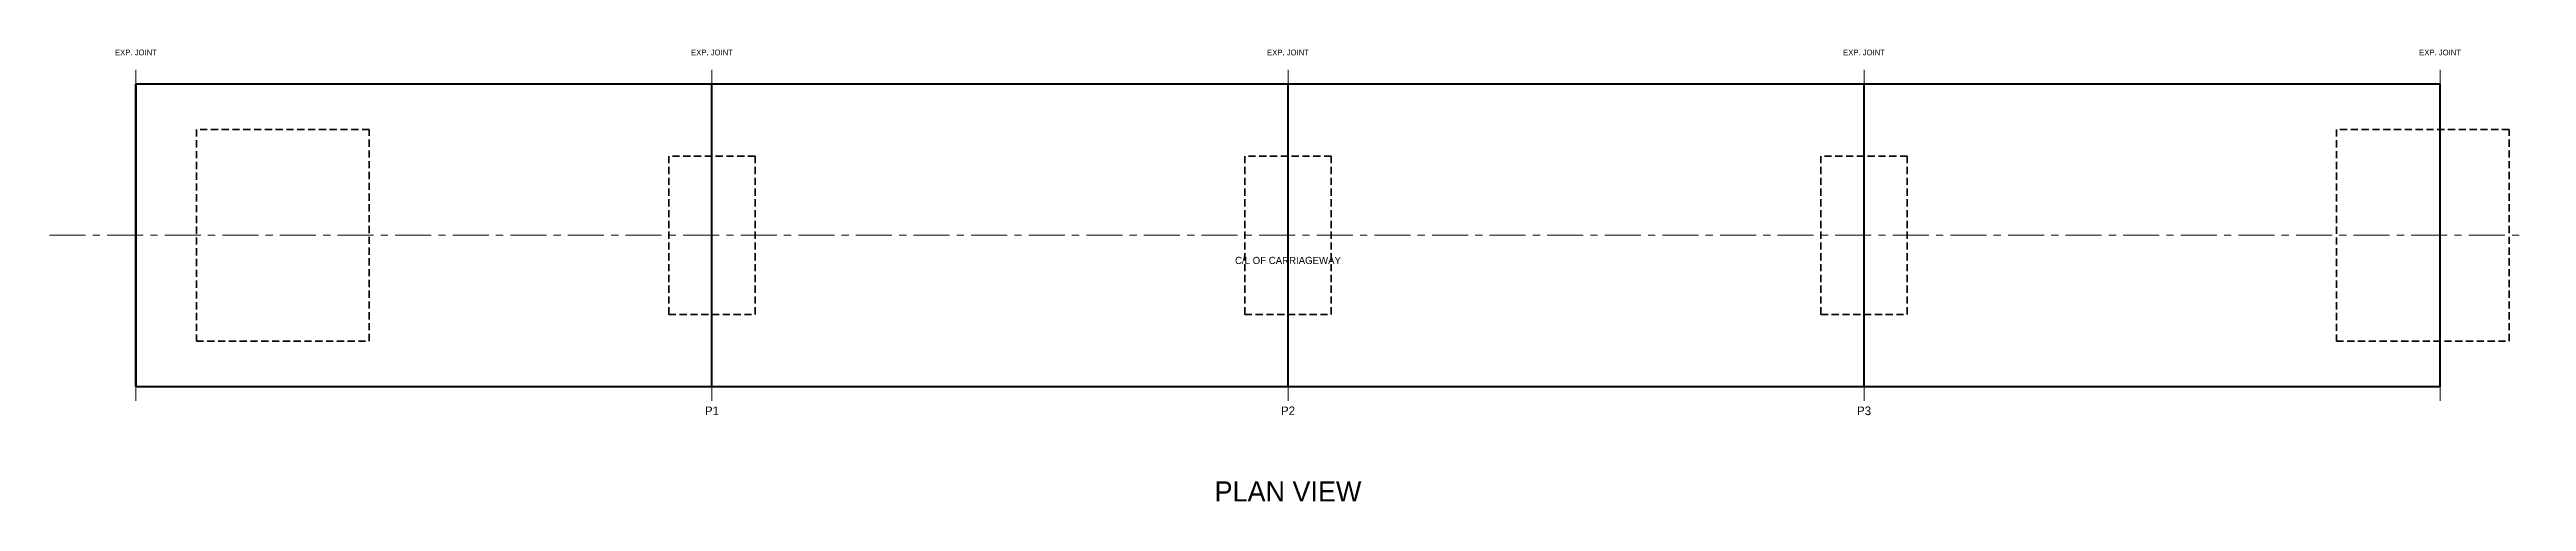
# Model space of a CAD drawing. Header units: metres. Extents: x -25 to 100, y -14 to 422.
# Drawn here: x -3 to 83, y -14 to 1.7 of the extents above.
import ezdxf
from ezdxf.enums import TextEntityAlignment as Align

# ---------------------------------------------------------------- set-up
doc = ezdxf.new("R2010")
doc.units = ezdxf.units.M
doc.linetypes.add('CENTER', pattern=[2, 1.25, -0.25, 0.25, -0.25])
doc.linetypes.add('HIDDEN', pattern=[0.375, 0.25, -0.125])
for name, color, linetype, lineweight in [('A-DIM', 1, 'CONTINUOUS', 18), ('A-GRID', 8, 'CENTER', 15), ('A-TEXT', 7, 'CONTINUOUS', 18), ('S-ABUT', 5, 'CONTINUOUS', 50), ('S-DECK', 4, 'CONTINUOUS', 50), ('S-FNDTN', 2, 'HIDDEN', 35), ('S-PIER', 3, 'CONTINUOUS', 50)]:
    doc.layers.add(name, color=color, linetype=linetype, lineweight=lineweight)

msp = doc.modelspace()

# ---------------------------------------------------------------- linework, layer by layer
at = {"layer": 'A-DIM', "linetype": 'CONTINUOUS'}
for p, q in [((0, -10.5), (0, 1)), ((20, -10.5), (20, 1)), ((40, -10.5), (40, 1)), ((60, -10.5), (60, 1)), ((80, -10.5), (80, 1))]:
    msp.add_line(p, q, dxfattribs=at)
at = {"layer": 'A-GRID', "linetype": 'CENTER'}
msp.add_line((-3, -4.75), (83, -4.75), dxfattribs=at)
at = {"layer": 'S-ABUT', "linetype": 'CONTINUOUS'}
for p, q in [((0, -10), (0, 0.5)), ((80, -10), (80, 0.5))]:
    msp.add_line(p, q, dxfattribs=at)
at = {"layer": 'S-DECK', "linetype": 'CONTINUOUS'}
msp.add_lwpolyline([(0, -10), (80, -10), (80, 0.5), (0, 0.5)], close=True, dxfattribs=at)
at = {"layer": 'S-FNDTN', "linetype": 'HIDDEN'}
for points in [[(2.1, -8.425), (8.1, -8.425), (8.1, -1.075), (2.1, -1.075)], [(76.4, -8.425), (82.4, -8.425), (82.4, -1.075), (76.4, -1.075)], [(18.5, -7.5), (21.5, -7.5), (21.5, -2), (18.5, -2)], [(38.5, -7.5), (41.5, -7.5), (41.5, -2), (38.5, -2)], [(58.5, -7.5), (61.5, -7.5), (61.5, -2), (58.5, -2)]]:
    msp.add_lwpolyline(points, close=True, dxfattribs=at)
at = {"layer": 'S-PIER', "linetype": 'CONTINUOUS'}
for p, q in [((20, -10), (20, 0.5)), ((40, -10), (40, 0.5)), ((60, -10), (60, 0.5))]:
    msp.add_line(p, q, dxfattribs=at)

# ---------------------------------------------------------------- texts
at = {"layer": 'A-DIM'}
for p in [(0, 1.5), (20, 1.5), (40, 1.5), (60, 1.5), (80, 1.5)]:
    msp.add_text('EXP. JOINT', height=0.2, dxfattribs=at).set_placement(p, align=Align.CENTER)
at = {"layer": 'A-GRID'}
msp.add_text('C/L OF CARRIAGEWAY', height=0.25, dxfattribs=at).set_placement((40, -5.75), align=Align.CENTER)
at = {"layer": 'A-TEXT'}
for s, height, p in [('P1', 0.3, (20, -11)), ('P2', 0.3, (40, -11)), ('P3', 0.3, (60, -11)), ('PLAN VIEW', 0.7, (40, -14))]:
    msp.add_text(s, height=height, dxfattribs=at).set_placement(p, align=Align.CENTER)

doc.saveas('drawing.dxf')
